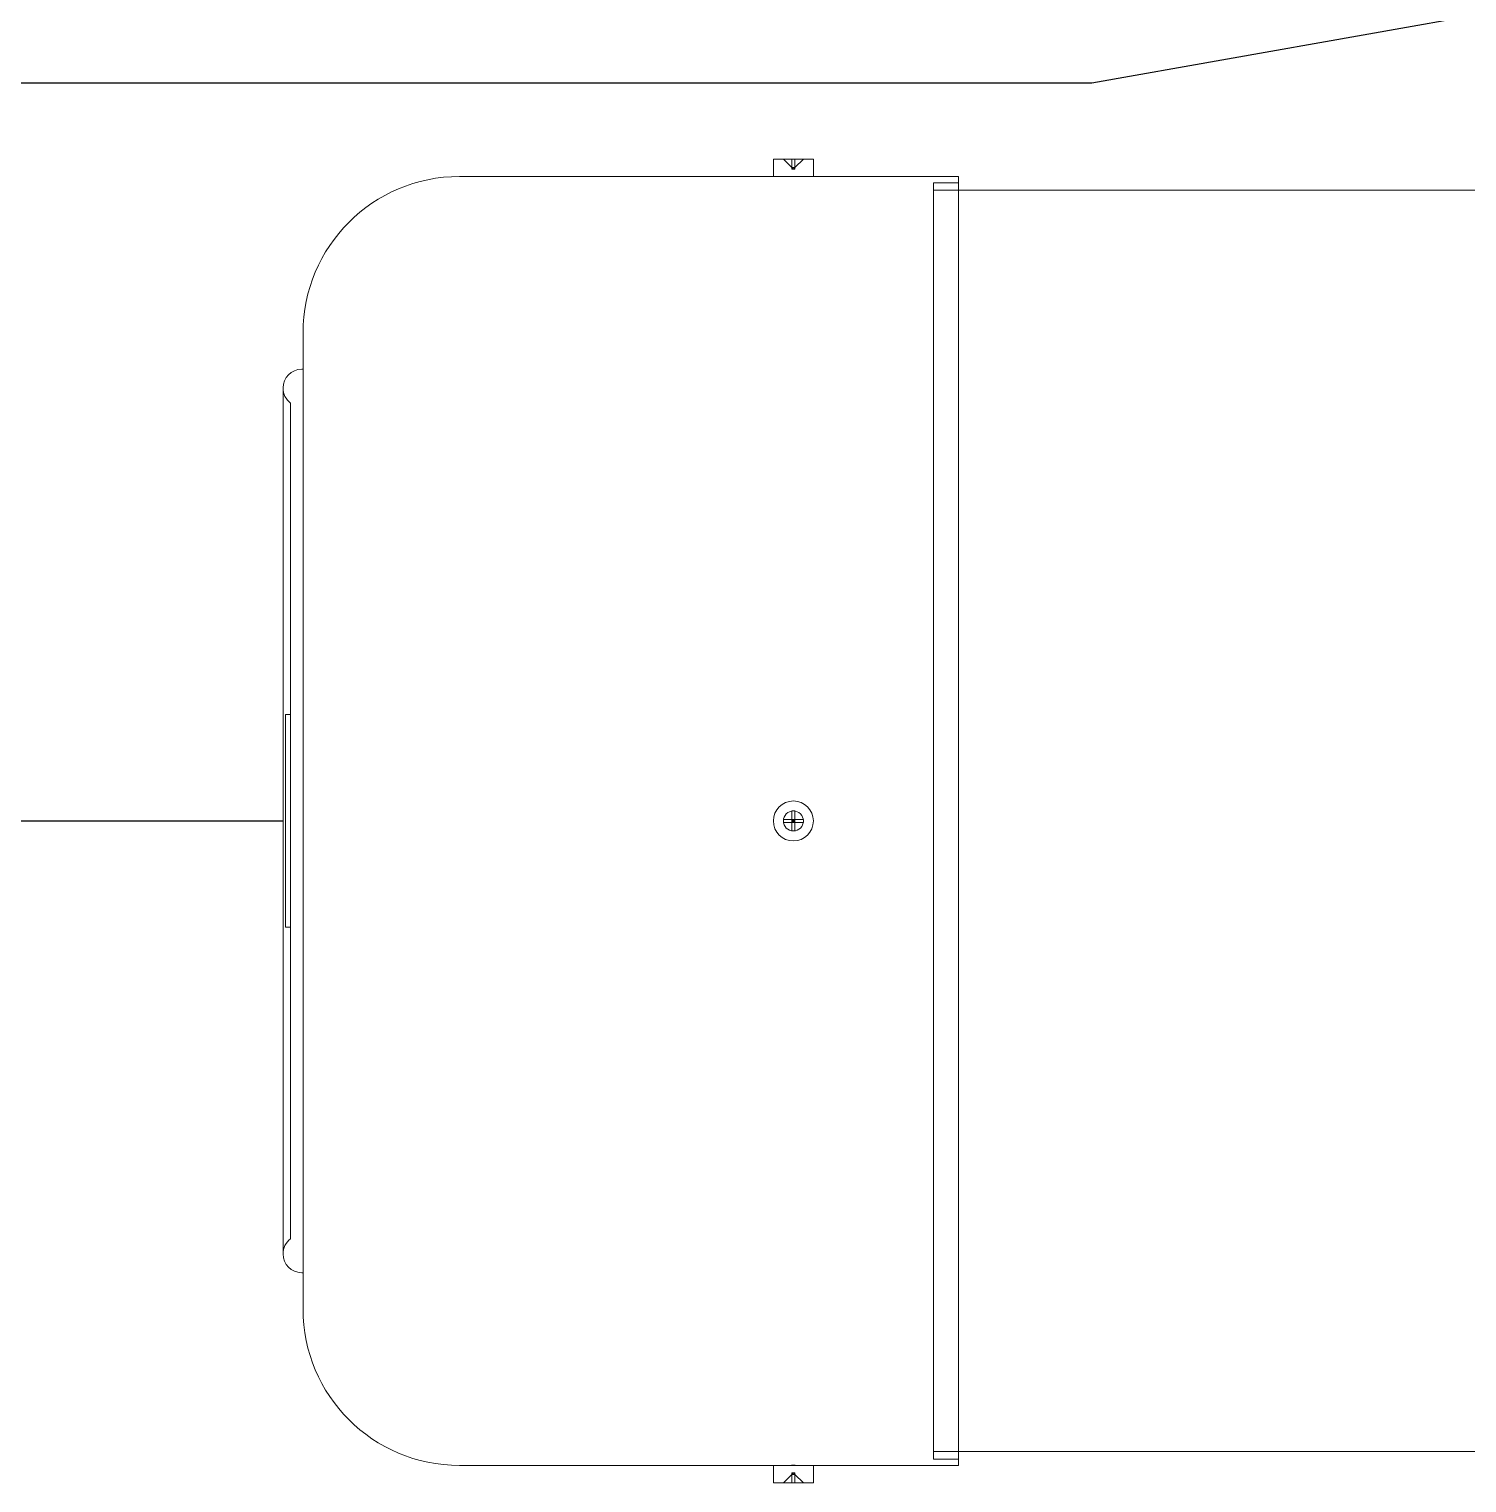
# Model space of a CAD drawing. Header units: millimetres. Extents: x 12318 to 17800, y 6541 to 10165.
# Drawn here: x 13287.5 to 13343.6, y 9285.4 to 9342.2 of the extents above; entities that cross this region are included whole.
import ezdxf

# ---------------------------------------------------------------- set-up
doc = ezdxf.new("R2010")
doc.units = ezdxf.units.MM
doc.layers.add('Equipment', color=123, linetype='Continuous')
doc.dimstyles.new('ISO-25', dxfattribs={"dimtxt": 2.5, "dimasz": 2.5, "dimexe": 1.25, "dimexo": 0.625, "dimtad": 1, "dimtxsty": 'Standard', "dimcen": 2.5, "dimadec": 0, "dimazin": 0, "dimtfac": 1, "dimtmove": 0, "dimatfit": 3, "dimfxl": 1, "dimarcsym": 0})

# ---------------------------------------------------------------- blocks, each defined once
blk = doc.blocks.new('A$Ce64cb7e9')
at = {"layer": 'Equipment', "linetype": 'Continuous', "lineweight": 0, "extrusion": (-2.22045e-16, 1, 0)}
for p, q in [((-325.54, 501.25), (-333.54, 501.25)), ((-333.54, 497.75), (-333.54, 501.25)), ((-331.54, 501.25), (-329.84, 499.55)), ((-329.84, 499.55), (-329.84, 501.25)), ((-329.24, 501.25), (-329.24, 499.55)), ((-329.24, 499.55), (-327.54, 501.25)), ((-325.54, 497.75), (-325.54, 501.25)), ((-333.54, 497.75), (-396.29, 497.75)), ((-333.54, 497.75), (-325.54, 497.75)), ((-329.84, 499.25), (-329.84, 499.55)), ((-329.84, 499.55), (-329.54, 499.25)), ((-329.84, 499.55), (-329.24, 499.55)), ((-329.84, 499.25), (-329.54, 499.25)), ((-329.54, 499.25), (-329.24, 499.55)), ((-329.54, 499.25), (-329.24, 499.25)), ((-329.24, 499.55), (-329.24, 499.25)), ((-296.54, 497.75), (-325.54, 497.75)), ((-296.54, 497.75), (-296.54, 240.25)), ((-301.54, 496.5), (-301.54, 241.5)), ((-296.54, 496.5), (-301.54, 496.5)), ((-296.54, 495), (-301.54, 495)), ((-73.54, 495), (-296.54, 495)), ((-427.54, 466.5), (-427.54, 271.5)), ((-427.54, 459.25), (-427.79, 459.25)), ((-431.54, 455.5), (-431.54, 282.5)), ((-430.04, 452.5), (-430.04, 285.5)), ((-431.04, 390.25), (-431.04, 347.75)), ((-430.04, 390.25), (-431.04, 390.25)), ((-331.54, 369.3), (-329.84, 369.3)), ((-331.54, 368.7), (-331.54, 369.3)), ((-329.84, 371), (-329.24, 371)), ((-329.84, 369.3), (-329.84, 371)), ((-329.84, 369.3), (-329.54, 369)), ((-329.24, 369.3), (-329.84, 369.3)), ((-329.84, 368.7), (-329.84, 369.3)), ((-329.84, 369), (-329.54, 369)), ((-329.54, 369), (-329.84, 368.7)), ((-329.54, 369), (-329.24, 369.3)), ((-329.54, 369.3), (-329.54, 369)), ((-329.54, 369), (-329.54, 368.7)), ((-329.24, 368.7), (-329.54, 369)), ((-329.54, 369), (-329.24, 369)), ((-329.24, 371), (-329.24, 369.3)), ((-329.24, 369.3), (-329.24, 368.7)), ((-329.24, 369.3), (-327.54, 369.3)), ((-327.54, 369.3), (-327.54, 368.7)), ((-329.84, 368.7), (-331.54, 368.7)), ((-329.84, 368.7), (-329.24, 368.7)), ((-329.84, 367), (-329.84, 368.7)), ((-329.24, 367), (-329.84, 367)), ((-329.24, 368.7), (-329.24, 367)), ((-327.54, 368.7), (-329.24, 368.7)), ((-430.04, 347.75), (-431.04, 347.75)), ((-427.54, 278.75), (-427.79, 278.75)), ((-296.54, 243), (-301.54, 243)), ((-296.54, 241.5), (-301.54, 241.5)), ((-73.54, 243), (-296.54, 243)), ((-333.54, 240.25), (-396.29, 240.25)), ((-325.54, 240.25), (-333.54, 240.25)), ((-333.54, 240.25), (-333.54, 236.75)), ((-329.84, 238.45), (-331.54, 236.75)), ((-329.54, 238.75), (-329.84, 238.45)), ((-329.84, 238.45), (-329.84, 238.75)), ((-329.84, 238.75), (-329.54, 238.75)), ((-329.24, 238.45), (-329.84, 238.45)), ((-329.84, 236.75), (-329.84, 238.45)), ((-329.24, 238.45), (-329.54, 238.75)), ((-329.54, 238.75), (-329.24, 238.75)), ((-329.24, 238.75), (-329.24, 238.45)), ((-329.24, 238.45), (-329.24, 236.75)), ((-327.54, 236.75), (-329.24, 238.45)), ((-296.54, 240.25), (-325.54, 240.25)), ((-325.54, 240.25), (-325.54, 236.75)), ((-333.54, 236.75), (-325.54, 236.75))]:
    blk.add_line(p, q, dxfattribs=at)
at = {"layer": 'Equipment', "linetype": 'Continuous', "lineweight": 0}
blk.add_circle((-329.54, 369), 4, dxfattribs=at)
at = {"layer": 'Equipment', "linetype": 'Continuous', "lineweight": 0, "extrusion": (0, 0, -1)}
for centre, radius, start, end in [((396.29, 466.5), 31.25, 0, 90), ((427.79, 455.5), 3.75, 0, 90), ((427.79, 455.5), 3.75, 306.8699, 0), ((427.79, 282.5), 3.75, 0, 53.1301), ((427.79, 282.5), 3.75, 270, 0), ((396.29, 271.5), 31.25, 270, 0)]:
    blk.add_arc(centre, radius, start, end, dxfattribs=at)
at = {"layer": 'Equipment', "linetype": 'Continuous', "lineweight": 0}
for start, end in [(0, 180), (180, 0)]:
    blk.add_arc((-329.54, 369), 2, start, end, dxfattribs=at)
for points, knots in [([(-331.54, 497.75), (-331.54, 497.75), (-331.49, 497.75), (-331.28, 497.75), (-331.13, 497.74), (-330.77, 497.74), (-330.55, 497.74), (-330.06, 497.74), (-329.79, 497.73), (-329.54, 497.73), (-329.28, 497.73), (-329.02, 497.74), (-328.52, 497.74), (-328.3, 497.74), (-327.94, 497.74), (-327.79, 497.75), (-327.59, 497.75), (-327.54, 497.75), (-327.54, 497.75)], [-0.3013546, -0.3013546, -0.3013546, -0.3013546, -0.2260159, -0.2260159, -0.1506773, -0.1506773, -0.0753386, -0.0753386, 0, 0, 0, 0.0753386, 0.0753386, 0.1506773, 0.1506773, 0.2260159, 0.2260159, 0.3013546, 0.3013546, 0.3013546, 0.3013546]), ([(-327.54, 240.25), (-327.54, 240.25), (-327.54, 240.25), (-327.54, 240.25), (-327.55, 240.25), (-327.55, 240.25), (-327.56, 240.25), (-327.56, 240.25), (-327.57, 240.25), (-327.57, 240.25), (-327.58, 240.25), (-327.6, 240.25), (-327.61, 240.25), (-327.62, 240.25), (-327.64, 240.25), (-327.66, 240.25), (-327.67, 240.25), (-327.68, 240.25), (-327.69, 240.25), (-327.71, 240.25), (-327.73, 240.25), (-327.75, 240.25), (-327.78, 240.25), (-327.8, 240.25), (-327.83, 240.25), (-327.85, 240.25), (-327.86, 240.25), (-327.88, 240.25), (-327.9, 240.26), (-327.93, 240.26), (-327.96, 240.26), (-328, 240.26), (-328.03, 240.26), (-328.06, 240.26), (-328.08, 240.26), (-328.1, 240.26), (-328.12, 240.26), (-328.16, 240.26), (-328.19, 240.26), (-328.23, 240.26), (-328.27, 240.26), (-328.31, 240.26), (-328.35, 240.26), (-328.37, 240.26), (-328.4, 240.26), (-328.42, 240.26), (-328.46, 240.26), (-328.51, 240.26), (-328.55, 240.26), (-328.6, 240.26), (-328.65, 240.26), (-328.69, 240.26), (-328.72, 240.26), (-328.75, 240.26), (-328.77, 240.26), (-328.82, 240.26), (-328.87, 240.26), (-328.92, 240.26), (-328.97, 240.26), (-329.02, 240.26), (-329.07, 240.26), (-329.1, 240.26), (-329.12, 240.26), (-329.15, 240.26), (-329.2, 240.26), (-329.25, 240.27), (-329.3, 240.27), (-329.35, 240.27), (-329.4, 240.27), (-329.45, 240.27), (-329.48, 240.27), (-329.51, 240.27), (-329.54, 240.27), (-329.58, 240.27), (-329.63, 240.27), (-329.68, 240.27), (-329.73, 240.27), (-329.78, 240.27), (-329.83, 240.27), (-329.86, 240.27), (-329.89, 240.26), (-329.92, 240.26), (-329.97, 240.26), (-330.02, 240.26), (-330.07, 240.26), (-330.12, 240.26), (-330.17, 240.26), (-330.22, 240.26), (-330.25, 240.26), (-330.28, 240.26), (-330.3, 240.26), (-330.35, 240.26), (-330.4, 240.26), (-330.45, 240.26), (-330.49, 240.26), (-330.54, 240.26), (-330.58, 240.26), (-330.61, 240.26), (-330.63, 240.26), (-330.65, 240.26), (-330.69, 240.26), (-330.73, 240.26), (-330.77, 240.26), (-330.81, 240.26), (-330.85, 240.26), (-330.89, 240.26), (-330.91, 240.26), (-330.93, 240.26), (-330.95, 240.26), (-330.98, 240.26), (-331.02, 240.26), (-331.05, 240.26), (-331.1, 240.26), (-331.15, 240.26), (-331.2, 240.25), (-331.22, 240.25), (-331.25, 240.25), (-331.28, 240.25), (-331.3, 240.25), (-331.33, 240.25), (-331.35, 240.25), (-331.36, 240.25), (-331.37, 240.25), (-331.38, 240.25), (-331.4, 240.25), (-331.42, 240.25), (-331.44, 240.25), (-331.45, 240.25), (-331.47, 240.25), (-331.48, 240.25), (-331.49, 240.25), (-331.49, 240.25), (-331.5, 240.25), (-331.51, 240.25), (-331.52, 240.25), (-331.52, 240.25), (-331.53, 240.25), (-331.54, 240.25), (-331.54, 240.25)], [3.013546, 3.013546, 3.013546, 3.013546, 3.159214, 3.159214, 3.159214, 3.303814, 3.303814, 3.303814, 3.390239, 3.390239, 3.390239, 3.539569, 3.539569, 3.539569, 3.688645, 3.688645, 3.688645, 3.766932, 3.766932, 3.766932, 3.915973, 3.915973, 3.915973, 4.065282, 4.065282, 4.065282, 4.143625, 4.143625, 4.143625, 4.288094, 4.288094, 4.288094, 4.433623, 4.433623, 4.433623, 4.520318, 4.520318, 4.520318, 4.665991, 4.665991, 4.665991, 4.810594, 4.810594, 4.810594, 4.897012, 4.897012, 4.897012, 5.046345, 5.046345, 5.046345, 5.195423, 5.195423, 5.195423, 5.273705, 5.273705, 5.273705, 5.422743, 5.422743, 5.422743, 5.57205, 5.57205, 5.57205, 5.650398, 5.650398, 5.650398, 5.794863, 5.794863, 5.794863, 5.940389, 5.940389, 5.940389, 6.027091, 6.027091, 6.027091, 6.17276, 6.17276, 6.17276, 6.31736, 6.31736, 6.31736, 6.403784, 6.403784, 6.403784, 6.553114, 6.553114, 6.553114, 6.70219, 6.70219, 6.70219, 6.780477, 6.780477, 6.780477, 6.929519, 6.929519, 6.929519, 7.078828, 7.078828, 7.078828, 7.157171, 7.157171, 7.157171, 7.301639, 7.301639, 7.301639, 7.447169, 7.447169, 7.447169, 7.533864, 7.533864, 7.533864, 7.679536, 7.679536, 7.679536, 7.910557, 7.910557, 7.910557, 8.05989, 8.05989, 8.05989, 8.208969, 8.208969, 8.208969, 8.28725, 8.28725, 8.28725, 8.436289, 8.436289, 8.436289, 8.585595, 8.585595, 8.585595, 8.663943, 8.663943, 8.663943, 8.808408, 8.808408, 8.808408, 9.040637, 9.040637, 9.040637, 9.040637]), ([(-331.54, 240.25), (-331.54, 240.25), (-331.49, 240.25), (-331.28, 240.25), (-331.13, 240.26), (-330.77, 240.26), (-330.55, 240.26), (-330.06, 240.26), (-329.79, 240.27), (-329.54, 240.27), (-329.28, 240.27), (-329.02, 240.26), (-328.52, 240.26), (-328.3, 240.26), (-327.94, 240.26), (-327.79, 240.25), (-327.59, 240.25), (-327.54, 240.25), (-327.54, 240.25)], [-0.3013546, -0.3013546, -0.3013546, -0.3013546, -0.2260159, -0.2260159, -0.1506773, -0.1506773, -0.0753386, -0.0753386, 0, 0, 0, 0.0753386, 0.0753386, 0.1506773, 0.1506773, 0.2260159, 0.2260159, 0.3013546, 0.3013546, 0.3013546, 0.3013546])]:
    blk.add_open_spline(points, degree=3, knots=knots, dxfattribs=at)

msp = doc.modelspace()

# ---------------------------------------------------------------- linework, layer by layer
msp.add_line((13278.55, 9311.252), (13297.384, 9311.252))

# ---------------------------------------------------------------- block references
at = {"xscale": 0.1953125, "yscale": 0.1953125, "zscale": 0.1953125}
msp.add_blockref('A$Ce64cb7e9', (13381.669, 9239.182), dxfattribs=at)

# ---------------------------------------------------------------- leaders
at = {"linetype": 'Continuous', "lineweight": -3}
msp.add_leader([(13398.521, 9352.363), (13328.959, 9340.038), (13217.872, 9340.038)], dimstyle='ISO-25', override={"dimscale": 10, "dimtad": 0}, dxfattribs=at)

doc.saveas('drawing.dxf')
